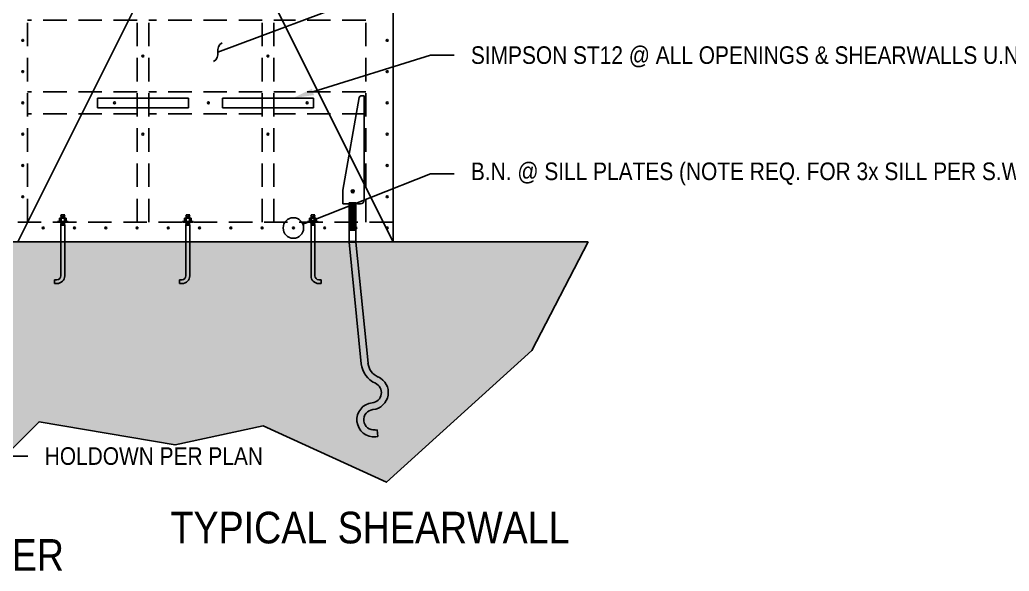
# Model space of a CAD drawing. Header units: inches. Extents: x -16404 to 14624, y -1591 to 16152.
# Drawn here: x -8885.6 to -8759, y 2951.7 to 3022.3 of the extents above; entities that cross this region are included whole.
import ezdxf
from ezdxf import colors
from ezdxf.entities.mleader import LeaderData, LeaderLine
from ezdxf.math import Vec2, Vec3

# ---------------------------------------------------------------- set-up
doc = ezdxf.new("R2010")
doc.units = ezdxf.units.IN
doc.header["$LTSCALE"] = 24
doc.header["$MEASUREMENT"] = 0
doc.linetypes.add('HIDDEN2', pattern=[0.1875, 0.125, -0.0625])
doc.layers.get('0').update_dxf_attribs({"linetype": 'CONTINUOUS'})
doc.layers.add('NON-PLOT', color=253, linetype='CONTINUOUS', plot=False)
for name, color, linetype in [('S-ANNO-NOTE', 4, 'CONTINUOUS'), ('S-CONC', 4, 'CONTINUOUS'), ('S-SIMPSON', 2, 'CONTINUOUS'), ('S-STEEL', 4, 'CONTINUOUS'), ('S-WOOD', 3, 'CONTINUOUS')]:
    doc.layers.add(name, color=color, linetype=linetype)
doc.layers.add('S-HATCH2', color=2, linetype='CONTINUOUS', transparency=0.5)
doc.styles.add('Arial', font='arial.ttf', dxfattribs={"width": 0.85})

# ---------------------------------------------------------------- blocks, each defined once
blk = doc.blocks.new('sstb28-f')
for p, q in [((-3.42, 28.18), (-3.42, 29.93)), ((-3.42, 29.93), (-2.54, 29.93)), ((-3.32, 29.8), (-2.65, 29.91)), ((-3.32, 29.68), (-2.65, 29.78)), ((-3.32, 29.55), (-2.65, 29.66)), ((-3.32, 29.43), (-2.65, 29.53)), ((-3.32, 29.3), (-2.65, 29.41)), ((-3.32, 29.18), (-2.65, 29.28)), ((-3.32, 29.05), (-2.65, 29.16)), ((-2.54, 28.42), (-2.54, 29.93)), ((-3.42, 24.97), (-3.42, 28.18)), ((-3.42, 28.06), (-3.42, 28.17)), ((-3.42, 27.93), (-3.42, 28.04)), ((-3.42, 27.81), (-3.42, 27.92)), ((-3.32, 28.93), (-2.65, 29.03)), ((-3.32, 28.8), (-2.65, 28.91)), ((-3.32, 28.68), (-2.65, 28.78)), ((-3.32, 28.55), (-2.65, 28.66)), ((-3.32, 28.43), (-2.65, 28.53)), ((-3.32, 28.31), (-2.65, 28.41)), ((-3.32, 28.18), (-2.65, 28.28)), ((-3.32, 28.06), (-2.65, 28.16)), ((-3.32, 27.93), (-2.65, 28.03)), ((-3.32, 27.81), (-2.65, 27.91)), ((-2.54, 24.97), (-2.54, 28.42)), ((-2.54, 28.3), (-2.54, 28.41)), ((-2.54, 28.17), (-2.54, 28.28)), ((-2.54, 28.05), (-2.54, 28.16)), ((-2.54, 27.92), (-2.54, 28.03)), ((-2.54, 27.8), (-2.54, 27.91)), ((-3.42, 27.68), (-3.42, 27.79)), ((-3.42, 27.56), (-3.42, 27.67)), ((-3.42, 27.43), (-3.42, 27.54)), ((-3.42, 27.31), (-3.42, 27.42)), ((-3.42, 27.18), (-3.42, 27.29)), ((-3.42, 27.06), (-3.42, 27.17)), ((-3.42, 26.93), (-3.42, 27.04)), ((-3.42, 26.81), (-3.42, 26.92)), ((-3.42, 26.68), (-3.42, 26.79)), ((-3.42, 26.56), (-3.42, 26.67)), ((-3.32, 27.68), (-2.65, 27.78)), ((-3.32, 27.56), (-2.65, 27.66)), ((-3.32, 27.43), (-2.65, 27.53)), ((-3.32, 27.31), (-2.65, 27.41)), ((-3.32, 27.18), (-2.65, 27.28)), ((-3.32, 27.06), (-2.65, 27.16)), ((-3.32, 26.93), (-2.65, 27.03)), ((-3.32, 26.81), (-2.65, 26.91)), ((-3.32, 26.68), (-2.65, 26.78)), ((-3.32, 26.56), (-2.65, 26.66)), ((-2.54, 27.67), (-2.54, 27.78)), ((-2.54, 27.55), (-2.54, 27.66)), ((-2.54, 27.42), (-2.54, 27.53)), ((-2.54, 27.3), (-2.54, 27.41)), ((-2.54, 27.17), (-2.54, 27.28)), ((-2.54, 27.05), (-2.54, 27.16)), ((-2.54, 26.92), (-2.54, 27.03)), ((-2.54, 26.8), (-2.54, 26.91)), ((-2.54, 26.67), (-2.54, 26.78)), ((-2.54, 26.55), (-2.54, 26.66)), ((-3.42, 26.43), (-3.42, 26.54)), ((-2.54, 26.43), (-3.42, 26.43)), ((-3.42, 26.31), (-3.42, 26.42)), ((-3.32, 26.43), (-2.65, 26.53)), ((-2.54, 26.42), (-2.54, 26.53)), ((-2.54, 26.3), (-2.54, 26.41)), ((-3.42, 24.97), (-3.39, 24.97)), ((-3.42, 24.9), (-1.86, 9.35)), ((-3.42, 24.9), (-2.54, 24.9)), ((-3.42, 24.9), (-3.39, 24.9)), ((-3.39, 24.97), (-2.54, 24.97)), ((-3.37, 24.93), (-2.6, 24.93)), ((-2.54, 24.9), (-0.99, 9.42)), ((-0.09, 0.87), (0.16, 0.9)), ((0, 0), (0.25, 0.03)), ((0.16, 0.9), (0.25, 0.03))]:
    blk.add_line(p, q)
for centre, radius, start, end in [((-3.3, 29.81), 0.125, 98.5972, 180), ((-3.3, 29.68), 0.125, 98.5972, 180), ((-3.3, 29.56), 0.125, 98.5972, 180), ((-3.3, 29.43), 0.125, 98.5972, 180), ((-3.3, 29.31), 0.125, 98.5972, 180), ((-3.3, 29.18), 0.125, 98.5972, 180), ((-3.3, 29.06), 0.125, 98.5972, 180), ((-2.67, 30.03), 0.125, 278.5972, 308.7676), ((-2.67, 29.9), 0.125, 278.5972, 0), ((-2.67, 29.78), 0.125, 278.5972, 0), ((-2.67, 29.65), 0.125, 278.5972, 0), ((-2.67, 29.53), 0.125, 278.5972, 0), ((-2.67, 29.4), 0.125, 278.5972, 0), ((-2.67, 29.28), 0.125, 278.5972, 0), ((-2.67, 29.15), 0.125, 278.5972, 0), ((-3.3, 28.93), 0.125, 98.5972, 180), ((-3.3, 28.81), 0.125, 98.5972, 180), ((-3.3, 28.68), 0.125, 98.5972, 180), ((-3.3, 28.56), 0.125, 98.5972, 180), ((-3.3, 28.43), 0.125, 98.5972, 180), ((-3.3, 28.31), 0.125, 98.5972, 180), ((-3.3, 28.18), 0.125, 98.5972, 180), ((-3.3, 28.06), 0.125, 98.5972, 180), ((-3.3, 27.93), 0.125, 98.5972, 180), ((-3.3, 27.81), 0.125, 98.5972, 180), ((-2.67, 29.03), 0.125, 278.5972, 0), ((-2.67, 28.9), 0.125, 278.5972, 0), ((-2.67, 28.78), 0.125, 278.5972, 0), ((-2.67, 28.66), 0.125, 278.5972, 0), ((-2.67, 28.53), 0.125, 278.5972, 0), ((-2.67, 28.41), 0.125, 278.5972, 0), ((-2.67, 28.28), 0.125, 278.5972, 0), ((-2.67, 28.16), 0.125, 278.5972, 0), ((-2.67, 28.03), 0.125, 278.5972, 0), ((-2.67, 27.91), 0.125, 278.5972, 0), ((-3.3, 27.68), 0.125, 98.5972, 180), ((-3.3, 27.56), 0.125, 98.5972, 180), ((-3.3, 27.43), 0.125, 98.5972, 180), ((-3.3, 27.31), 0.125, 98.5972, 180), ((-3.3, 27.18), 0.125, 98.5972, 180), ((-3.3, 27.06), 0.125, 98.5972, 180), ((-3.3, 26.93), 0.125, 98.5972, 180), ((-3.3, 26.81), 0.125, 98.5972, 180), ((-3.3, 26.68), 0.125, 98.5972, 180), ((-3.3, 26.56), 0.125, 98.5972, 180), ((-2.67, 27.78), 0.125, 278.5972, 0), ((-2.67, 27.66), 0.125, 278.5972, 0), ((-2.67, 27.53), 0.125, 278.5972, 0), ((-2.67, 27.41), 0.125, 278.5972, 0), ((-2.67, 27.28), 0.125, 278.5972, 0), ((-2.67, 27.16), 0.125, 278.5972, 0), ((-2.67, 27.03), 0.125, 278.5972, 0), ((-2.67, 26.91), 0.125, 278.5972, 0), ((-2.67, 26.78), 0.125, 278.5972, 0), ((-2.67, 26.66), 0.125, 278.5972, 0), ((-3.3, 26.43), 0.125, 98.5972, 180), ((-3.42, 24.93), 0.0312, 0, 90), ((-3.42, 24.93), 0.0312, 276.4445, 0.362), ((-2.54, 24.93), 0.0312, 90, 180), ((-2.54, 24.93), 0.0306, 178.6424, 275.1514), ((1.19, 9.65), 3.06, 185.7306, 245.9609), ((1.18, 9.65), 2.19, 186, 246), ((-0.59, 5.66), 2.19, 276, 66), ((-0.59, 5.66), 1.31, 276, 65.9609), ((-0.23, 2.18), 2.19, 96, 276), ((-0.23, 2.18), 1.31, 96, 276)]:
    blk.add_arc(centre, radius, start, end)
blk = doc.blocks.new('phd6-r')
for p, q in [((2.09, 13.61), (0, 1.75)), ((2.75, 13.81), (2.33, 13.81)), ((2.75, 13.81), (2.75, 0.47)), ((0, 0), (0, 1.75)), ((0.81, 0), (0, 0)), ((0.82, 0), (0.81, 0)), ((0.99, 0.05), (0.99, 0.05)), ((1.47, 0.08), (1.28, 0.08)), ((1.57, 0.07), (1.57, 0.07)), ((1.67, 0.06), (1.67, 0.06)), ((2.27, 0), (1.94, 0))]:
    blk.add_line(p, q)
for points in [[(0.82, 0), (0.86, 0.01), (0.92, 0.03), (0.99, 0.05), (1.08, 0.06), (1.18, 0.07), (1.28, 0.08)], [(1.47, 0.08), (1.57, 0.07), (1.67, 0.06), (1.76, 0.05), (1.83, 0.03), (1.89, 0.01), (1.93, 0), (1.94, 0)]]:
    blk.add_lwpolyline(points)
for centre, radius in [((1.28, 1.6), 0.186), ((1.27, 1.6), 0.0312)]:
    blk.add_circle(centre, radius)
for centre, radius, start, end in [((2.33, 13.56), 0.25, 90, 170.009), ((2.27, 0.47), 0.475, 270, 0)]:
    blk.add_arc(centre, radius, start, end)
blk = doc.blocks.new('_DotBlank')
at = {"color": 0, "lineweight": -2}
blk.add_line((-0.5, 0), (-1, 0), dxfattribs=at)
blk.add_circle((0, 0), 0.5, dxfattribs=at)
blk = doc.blocks.new('_Integral')
at = {"color": 0, "linetype": 'ByBlock', "lineweight": -2}
for centre, start, end in [((0.445, -0.091), 102, 168), ((-0.445, 0.091), 282, 348)]:
    blk.add_arc(centre, 0.454, start, end, dxfattribs=at)

msp = doc.modelspace()

# ---------------------------------------------------------------- hatches: boundary and pattern name
at = {"layer": 'S-HATCH2'}
h = msp.add_hatch(dxfattribs=at)
h.set_pattern_fill('AR-CONC', color=256, scale=1.5, style=0)
h.set_pattern_definition([(50, (-14926.962, 450.881), (10.758903, -0.941282), [1.125, -12.375]), (355, (-14926.962, 450.881), (-2.08127, 11.282882), [0.9, -9.9]), (100.45144, (-14926.066, 450.802), (8.677633, 10.3416), [0.956103, -10.517132]), (46.1842, (-14926.962, 453.881), (16.00862, -2.48279), [1.6875, -18.5625]), (96.63564, (-14925.628, 453.674), (14.01993, 14.61178), [1.434155, -15.775706]), (351.18416, (-14926.962, 453.88), (14.01993, 14.61178), [1.35, -14.85]), (21, (-14925.462, 453.131), (8.953606, -6.039283), [1.125, -12.375]), (326, (-14925.462, 453.131), (3.64973, 10.87725), [0.9, -9.9]), (71.45144, (-14924.716, 452.627), (12.603336, 4.837967), [0.956103, -10.517132]), (37.5, (-14926.9624, 450.8807), (0.1823978, 4.9934078), [0, -9.78, 0, -10.05, 0, -9.9375]), (7.5, (-14926.9624, 450.881), (3.946043, 5.9161757), [0, -5.73, 0, -9.555, 0, -3.7875]), (327.5, (-14930.3074, 450.8807), (8.0073365, -0.338323), [0, -3.75, 0, -11.7, 0, -15.525]), (317.5, (-14931.8074, 450.881), (8.7477925, 1.501575), [0, -4.875, 0, -7.77, 0, -11.025])])
h.paths.add_polyline_path([(-9120.56229, 2993.89113), (-9114.93405, 2973.73965), (-9102.60882, 2963.53791), (-9083.36065, 2972.40114), (-9068.68377, 2972.37467), (-9058.82903, 2964.91884), (-9039.90554, 2972.77842), (-9022.93795, 2965.09759), (-9008.08171, 2965.16888), (-8995.177, 2969.41411), (-8977.86273, 2965.56919), (-8955.73893, 2971.33657), (-8940.98106, 2962.04126), (-8910.10882, 2958.03593), (-8891.99252, 2962.07399), (-8883.11518, 2970.85596), (-8865.72829, 2967.89763), (-8854.44111, 2970.33276), (-8838.67527, 2963.11514), (-8820.11047, 2979.98765), (-8812.86746, 2993.89113)])

# ---------------------------------------------------------------- linework, layer by layer
at = {"layer": 'NON-PLOT', "transparency": 33554495}
msp.add_lwpolyline([(-8812.86746, 2993.89113), (-8820.11047, 2979.98765), (-8838.67527, 2963.11514), (-8854.44111, 2970.33276), (-8865.72829, 2967.89763), (-8883.11518, 2970.85596), (-8891.99252, 2962.07399), (-8910.10882, 2958.03593), (-8940.98106, 2962.04126), (-8955.73893, 2971.33657), (-8977.86273, 2965.56919), (-8995.177, 2969.41411), (-9008.08171, 2965.16888), (-9022.93795, 2965.09759), (-9039.90554, 2972.77842), (-9058.82903, 2964.91884), (-9068.68377, 2972.37467), (-9083.36065, 2972.40114), (-9102.60882, 2963.53791), (-9114.93405, 2973.73965), (-9120.56229, 2993.89113)], dxfattribs=at)
at = {"layer": 'S-CONC'}
msp.add_line((-9120.56229, 2993.89113), (-8812.86746, 2993.89113), dxfattribs=at)
at = {"layer": 'S-STEEL'}
for p, q in [((-8875.65241, 3012.26613), (-8864.02742, 3012.26613)), ((-8875.65241, 3012.26613), (-8875.65241, 3011.01613)), ((-8864.02742, 3012.26613), (-8864.02742, 3011.01613)), ((-8859.65242, 3012.26613), (-8848.02742, 3012.26613)), ((-8859.65242, 3012.26613), (-8859.65242, 3011.01613)), ((-8848.02742, 3012.26613), (-8848.02742, 3011.01613)), ((-8875.65241, 3011.01613), (-8864.02742, 3011.01613)), ((-8859.65242, 3011.01613), (-8848.02742, 3011.01613)), ((-8880.5227, 2996.88684), (-8880.5227, 2996.47621)), ((-8879.76531, 2996.909), (-8880.4145, 2996.909)), ((-8880.27833, 2997.26262), (-8880.34164, 2997.15462)), ((-8880.34164, 2997.15462), (-8880.27833, 2997.04662)), ((-8880.27833, 2997.04662), (-8880.34164, 2996.93862)), ((-8880.34164, 2996.93862), (-8880.32428, 2996.909)), ((-8880.3063, 2996.88684), (-8880.3063, 2996.47621)), ((-8879.84259, 2997.30731), (-8880.30453, 2997.30731)), ((-8880.30453, 2997.30731), (-8880.27833, 2997.26262)), ((-8880.27833, 2997.26262), (-8880.16933, 2997.30731)), ((-8880.27833, 2997.04662), (-8879.90591, 2997.19931)), ((-8880.08714, 2996.909), (-8879.90591, 2996.98331)), ((-8879.84259, 2997.30731), (-8879.90591, 2997.19931)), ((-8879.90591, 2997.19931), (-8879.84259, 2997.09131)), ((-8879.87239, 2997.03917), (-8879.90591, 2996.98331)), ((-8879.90591, 2996.98331), (-8879.86235, 2996.909)), ((-8879.87351, 2996.88684), (-8879.87351, 2996.47621)), ((-8879.84259, 2997.09131), (-8879.87239, 2997.03917)), ((-8879.65711, 2996.88684), (-8879.65711, 2996.47621)), ((-8864.52271, 2996.88684), (-8864.52271, 2996.47621)), ((-8863.76531, 2996.909), (-8864.41451, 2996.909)), ((-8864.27833, 2997.26262), (-8864.34164, 2997.15462)), ((-8864.34164, 2997.15462), (-8864.27833, 2997.04662)), ((-8864.27833, 2997.04662), (-8864.34164, 2996.93862)), ((-8864.34164, 2996.93862), (-8864.32428, 2996.909)), ((-8864.30631, 2996.88684), (-8864.30631, 2996.47621)), ((-8863.8426, 2997.30731), (-8864.30453, 2997.30731)), ((-8864.30453, 2997.30731), (-8864.27833, 2997.26262)), ((-8864.27833, 2997.26262), (-8864.16933, 2997.30731)), ((-8864.27833, 2997.04662), (-8863.90591, 2997.19931)), ((-8864.08714, 2996.909), (-8863.90591, 2996.98331)), ((-8863.8426, 2997.30731), (-8863.90591, 2997.19931)), ((-8863.90591, 2997.19931), (-8863.8426, 2997.09131)), ((-8863.87239, 2997.03917), (-8863.90591, 2996.98331)), ((-8863.90591, 2996.98331), (-8863.86235, 2996.909)), ((-8863.87351, 2996.88684), (-8863.87351, 2996.47621)), ((-8863.8426, 2997.09131), (-8863.87239, 2997.03917)), ((-8863.65711, 2996.88684), (-8863.65711, 2996.47621)), ((-8848.52271, 2996.88684), (-8848.52271, 2996.47621)), ((-8847.76532, 2996.909), (-8848.41451, 2996.909)), ((-8848.27834, 2997.26262), (-8848.34165, 2997.15462)), ((-8848.34165, 2997.15462), (-8848.27834, 2997.04662)), ((-8848.27834, 2997.04662), (-8848.34165, 2996.93862)), ((-8848.34165, 2996.93862), (-8848.32429, 2996.909)), ((-8848.30631, 2996.88684), (-8848.30631, 2996.47621)), ((-8848.30453, 2997.30731), (-8848.27834, 2997.26262)), ((-8847.8426, 2997.30731), (-8848.30453, 2997.30731)), ((-8848.27834, 2997.26262), (-8848.16933, 2997.30731)), ((-8848.27834, 2997.04662), (-8847.90591, 2997.19931)), ((-8848.08714, 2996.909), (-8847.90591, 2996.98331)), ((-8847.8426, 2997.30731), (-8847.90591, 2997.19931)), ((-8847.90591, 2997.19931), (-8847.8426, 2997.09131)), ((-8847.8724, 2997.03917), (-8847.90591, 2996.98331)), ((-8847.90591, 2996.98331), (-8847.86236, 2996.909)), ((-8847.87352, 2996.88684), (-8847.87352, 2996.47621)), ((-8847.8426, 2997.09131), (-8847.8724, 2997.03917)), ((-8847.65712, 2996.88684), (-8847.65712, 2996.47621)), ((-8880.76505, 2996.47621), (-8879.41476, 2996.47621)), ((-8880.76505, 2996.39113), (-8880.76505, 2996.47621)), ((-8880.76505, 2996.39113), (-8879.41476, 2996.39113)), ((-8880.28256, 2996.39113), (-8880.34164, 2996.28688)), ((-8880.34164, 2996.28688), (-8880.27833, 2996.17887)), ((-8880.27833, 2996.17887), (-8880.33722, 2996.07842)), ((-8880.33722, 2996.07842), (-8880.33722, 2989.52332)), ((-8879.84259, 2996.00756), (-8880.33722, 2996.00756)), ((-8880.27833, 2996.17887), (-8879.90591, 2996.33157)), ((-8880.16933, 2996.00756), (-8879.90591, 2996.11556)), ((-8879.87099, 2996.39113), (-8879.90591, 2996.33157)), ((-8879.90591, 2996.33157), (-8879.84259, 2996.22357)), ((-8879.84259, 2996.22357), (-8879.90591, 2996.11556)), ((-8879.90591, 2996.11556), (-8879.84259, 2996.00756)), ((-8879.84259, 2996.00756), (-8879.84259, 2989.52332)), ((-8879.41476, 2996.39113), (-8879.41476, 2996.47621)), ((-8864.76506, 2996.47621), (-8863.41476, 2996.47621)), ((-8864.76506, 2996.39113), (-8864.76506, 2996.47621)), ((-8864.76506, 2996.39113), (-8863.41476, 2996.39113)), ((-8864.28257, 2996.39113), (-8864.34164, 2996.28688)), ((-8864.34164, 2996.28688), (-8864.27833, 2996.17887)), ((-8864.27833, 2996.17887), (-8864.33722, 2996.07842)), ((-8864.33722, 2996.07842), (-8864.33722, 2989.52332)), ((-8863.8426, 2996.00756), (-8864.33722, 2996.00756)), ((-8864.27833, 2996.17887), (-8863.90591, 2996.33157)), ((-8864.16933, 2996.00756), (-8863.90591, 2996.11556)), ((-8863.87099, 2996.39113), (-8863.90591, 2996.33157)), ((-8863.90591, 2996.33157), (-8863.8426, 2996.22357)), ((-8863.8426, 2996.22357), (-8863.90591, 2996.11556)), ((-8863.90591, 2996.11556), (-8863.8426, 2996.00756)), ((-8863.8426, 2996.00756), (-8863.8426, 2989.52332)), ((-8863.41476, 2996.39113), (-8863.41476, 2996.47621)), ((-8848.76506, 2996.39113), (-8848.76506, 2996.47621)), ((-8848.76506, 2996.47621), (-8847.41477, 2996.47621)), ((-8848.76506, 2996.39113), (-8847.41477, 2996.39113)), ((-8848.28257, 2996.39113), (-8848.34165, 2996.28688)), ((-8848.34165, 2996.28688), (-8848.27834, 2996.17887)), ((-8848.27834, 2996.17887), (-8848.33723, 2996.07842)), ((-8848.33723, 2996.07842), (-8848.33723, 2989.52332)), ((-8847.8426, 2996.00756), (-8848.33723, 2996.00756)), ((-8848.27834, 2996.17887), (-8847.90591, 2996.33157)), ((-8848.16933, 2996.00756), (-8847.90591, 2996.11556)), ((-8847.871, 2996.39113), (-8847.90591, 2996.33157)), ((-8847.90591, 2996.33157), (-8847.8426, 2996.22357)), ((-8847.8426, 2996.22357), (-8847.90591, 2996.11556)), ((-8847.90591, 2996.11556), (-8847.8426, 2996.00756)), ((-8847.8426, 2996.00756), (-8847.8426, 2989.52332)), ((-8847.41477, 2996.39113), (-8847.41477, 2996.47621)), ((-8881.16159, 2989.0287), (-8880.83184, 2989.0287)), ((-8881.16159, 2989.0287), (-8881.16159, 2988.53407)), ((-8881.16159, 2988.53407), (-8880.83184, 2988.53407)), ((-8865.16159, 2989.0287), (-8865.16159, 2988.53407)), ((-8865.16159, 2989.0287), (-8864.83184, 2989.0287)), ((-8865.16159, 2988.53407), (-8864.83184, 2988.53407)), ((-8847.01823, 2989.0287), (-8847.34798, 2989.0287)), ((-8847.01823, 2988.53407), (-8847.34798, 2988.53407)), ((-8847.01823, 2989.0287), (-8847.01823, 2988.53407))]:
    msp.add_line(p, q, dxfattribs=at)
for centre, radius, start, end in [((-8880.4145, 2996.63379), 0.27521, 66.8491196, 113.1508804), ((-8880.08991, 2995.84141), 1.06759, 78.3052299, 101.6947701), ((-8879.76531, 2996.63379), 0.27521, 66.8491196, 113.1508804), ((-8864.41451, 2996.63379), 0.27521, 66.8491196, 113.1508804), ((-8864.08991, 2995.84141), 1.06759, 78.3052299, 101.6947701), ((-8863.76531, 2996.63379), 0.27521, 66.8491196, 113.1508804), ((-8848.41451, 2996.63379), 0.27521, 66.8491196, 113.1508804), ((-8848.08991, 2995.84141), 1.06759, 78.3052299, 101.6947701), ((-8847.76532, 2996.63379), 0.27521, 66.8491196, 113.1508804), ((-8880.83184, 2989.52332), 0.98925, 270, 0), ((-8880.83184, 2989.52332), 0.49462, 270, 0), ((-8864.83184, 2989.52332), 0.98925, 270, 0), ((-8864.83184, 2989.52332), 0.49462, 270, 0), ((-8847.34798, 2989.52332), 0.98925, 180, 270), ((-8847.34798, 2989.52332), 0.49462, 180, 270)]:
    msp.add_arc(centre, radius, start, end, dxfattribs=at)
at = {"layer": 'S-WOOD'}
for q in [(-8837.83992, 3156.20349), (-9120.56229, 2993.89113)]:
    msp.add_line((-8837.83992, 2993.89113), q, dxfattribs=at)
at = {"layer": 'S-WOOD', "linetype": 'HIDDEN2'}
for p, q in [((-8884.58992, 2996.39113), (-8884.58992, 3098.89113)), ((-8870.58992, 2996.39113), (-8870.58992, 3098.89113)), ((-8869.08992, 2996.39113), (-8869.08992, 3098.89113)), ((-8854.58992, 2996.39113), (-8854.58992, 3098.89113)), ((-8853.08992, 2996.39113), (-8853.08992, 3098.89113)), ((-8841.33992, 2996.39113), (-8841.33992, 3098.89113)), ((-8870.58992, 3022.22446), (-8884.58992, 3022.22446)), ((-8854.58992, 3022.22446), (-8869.08992, 3022.22446)), ((-8841.33992, 3022.22446), (-8853.08992, 3022.22446)), ((-8870.58992, 3013.05779), (-8884.58992, 3013.05779)), ((-8854.58992, 3013.05779), (-8869.08992, 3013.05779)), ((-8841.33992, 3013.05779), (-8853.08992, 3013.05779)), ((-8870.58992, 3010.22446), (-8884.58992, 3010.22446)), ((-8854.58992, 3010.22446), (-8869.08992, 3010.22446)), ((-8841.33992, 3010.22446), (-8853.08992, 3010.22446)), ((-8837.83992, 2996.39113), (-8904.58992, 2996.39113))]:
    msp.add_line(p, q, dxfattribs=at)
at = {"layer": 'S-WOOD', "color": 1}
for p, q in [((-8885.83992, 3089.89113), (-8837.83992, 2993.89113)), ((-8885.83992, 2993.89113), (-8837.83992, 3089.89113))]:
    msp.add_line(p, q, dxfattribs=at)
for centre in [(-8885.21492, 3019.64113), (-8838.58992, 3019.64113), (-8869.83992, 3017.64113), (-8853.83992, 3017.64113), (-8885.21492, 3015.64113), (-8885.21492, 3015.64113), (-8838.58992, 3015.64113), (-8885.21492, 3011.64113), (-8873.46492, 3011.64113), (-8861.46492, 3011.64113), (-8848.83992, 3011.64113), (-8838.58992, 3011.64113), (-8885.21492, 3007.64113), (-8869.83992, 3007.64113), (-8853.83992, 3007.64113), (-8838.58992, 3007.64113), (-8885.21492, 3003.64113), (-8838.58992, 3003.64113), (-8885.21492, 2999.64113), (-8838.58992, 2999.64113), (-8882.5899, 2995.64113), (-8878.58991, 2995.64113), (-8874.58991, 2995.64113), (-8870.58991, 2995.64113), (-8866.58991, 2995.64113), (-8862.58991, 2995.64113), (-8858.58991, 2995.64113), (-8854.58991, 2995.64113), (-8850.58991, 2995.64113), (-8846.58991, 2995.64113), (-8842.58991, 2995.64113), (-8838.58992, 2995.64113)]:
    msp.add_circle(centre, 0.11946, dxfattribs=at)

# ---------------------------------------------------------------- block references
at = {"layer": 'S-SIMPSON', "color": 2}
msp.add_blockref('sstb28-f', (-8840.05014, 2968.92607), dxfattribs=at)
at = {"layer": 'S-STEEL'}
msp.add_blockref('phd6-r', (-8844.27616, 2998.73228), dxfattribs=at)

# ---------------------------------------------------------------- texts
at = {"layer": 'S-ANNO-NOTE', "color": 6, "char_height": 4.05, "attachment_point": 8, "style": 'Arial'}
for s, insert, width in [('TYPICAL SHEARWALL', (-8840.78594, 2955.23264), 50.9148264), ('TYPICAL SHEARWALL TRANSFER', (-8919.07995, 2951.73264), 78.2787094)]:
    msp.add_mtext(s, dxfattribs=dict(at, insert=insert, width=width))

# ---------------------------------------------------------------- leaders
at = {"layer": 'S-ANNO-NOTE'}
ml = msp.add_multileader_mtext('Standard', dxfattribs=at)
ml.set_content('OPENING PER PLAN', color=4, style='Arial')
ml.set_leader_properties(color=2)
ml.set_arrow_properties(name='INTEGRAL')
ml.build(insert=Vec2(0, 0))
ml.multileader.update_dxf_attribs({"dogleg_length": 0.36, "arrow_head_size": 2.625, "scale": 24})
ctx = ml.context
ctx.base_point, ctx.scale, ctx.char_height, ctx.arrow_head_size, ctx.landing_gap_size, ctx.plane_origin = Vec3(-8830.04371, 3028.31349), 24, 2.25, 2.625, 2.16, Vec3(-8821.63509, 3307.85127)
notes = []
notes.append((ctx, [(1, (1, 1, 0), (-8833.04371, 3028.31349), (1, 0), 3, [(0, [(-8860.25653, 3018.13152)], 0, [])])]))
ctx.mtext.insert, ctx.mtext.width, ctx.mtext.flow_direction = Vec3(-8827.88371, 3029.45767), 44.2128159, 5
ml = msp.add_multileader_mtext('Standard', dxfattribs=at)
ml.set_content('SIMPSON ST12 @ ALL OPENINGS & SHEARWALLS U.N.O.', color=4, style='Arial')
ml.set_leader_properties(color=2)
ml.build(insert=Vec2(0, 0))
ml.multileader.update_dxf_attribs({"dogleg_length": 0.36, "arrow_head_size": 2.625, "scale": 24})
ctx = ml.context
ctx.base_point, ctx.scale, ctx.char_height, ctx.arrow_head_size, ctx.landing_gap_size, ctx.plane_origin = Vec3(-8830.04371, 3017.73306), 24, 2.25, 2.625, 2.16, Vec3(-8820.95825, 3297.94769)
notes.append((ctx, [(1, (1, 1, 0), (-8833.04371, 3017.73306), (1, 0), 3, [(0, [(-8850.59393, 3012.26613)], 0, [])])]))
ctx.mtext.insert, ctx.mtext.width, ctx.mtext.flow_direction = Vec3(-8827.88371, 3018.88415), 44.2128159, 5
ml = msp.add_multileader_mtext('Standard', dxfattribs=at)
ml.set_content('B.N. @ SILL PLATES (NOTE REQ. FOR 3x SILL PER S.W. SCHED)', color=4, style='Arial')
ml.set_leader_properties(color=2)
ml.set_arrow_properties(name='DOTBLANK')
ml.build(insert=Vec2(0, 0))
ml.multileader.update_dxf_attribs({"dogleg_length": 0.36, "arrow_head_size": 2.625, "scale": 24})
ctx = ml.context
ctx.base_point, ctx.scale, ctx.char_height, ctx.arrow_head_size, ctx.landing_gap_size, ctx.plane_origin = Vec3(-8830.04371, 3002.5611), 24, 2.25, 2.625, 2.16, Vec3(-8821.63509, 3282.09888)
notes.append((ctx, [(1, (1, 1, 0), (-8833.04371, 3002.5611), (1, 0), 3, [(0, [(-8850.58991, 2995.64113)], 0, [])])]))
ctx.mtext.insert, ctx.mtext.width, ctx.mtext.flow_direction = Vec3(-8827.88371, 3004.01684), 42.6053837, 5
ml = msp.add_multileader_mtext('Standard', dxfattribs=at)
ml.set_content('{\\C256;HOLDOWN PER PLAN}', color=4, style='Arial')
ml.set_leader_properties(color=2)
ml.build(insert=Vec2(0, 0))
ml.multileader.update_dxf_attribs({"dogleg_length": 0.36, "arrow_head_size": 2.625, "scale": 24})
ctx = ml.context
ctx.base_point, ctx.scale, ctx.char_height, ctx.arrow_head_size, ctx.landing_gap_size, ctx.plane_origin = Vec3(-8884.55385, 2966.46497), 24, 2.25, 2.625, 2.16, Vec3(-8844.19433, 3260.82835)
notes.append((ctx, [(1, (1, 1, 0), (-8887.55385, 2966.46497), (1, 0), 3, [(1, [(-8899.44954, 2983.0794), (-8941.9496, 2984.92928)], 0, [])])]))
ctx.mtext.insert, ctx.mtext.width, ctx.mtext.flow_direction = Vec3(-8882.39385, 2967.58997), 24.1980443, 5
ml = msp.add_multileader_mtext('Standard', dxfattribs=at)
ml.set_content('{\\C256;HOLDOWN PER PLAN, TYP}', color=4, style='Arial')
ml.set_leader_properties(color=2)
ml.build(insert=Vec2(0, 0))
ml.multileader.update_dxf_attribs({"dogleg_length": 0.36, "arrow_head_size": 2.625, "scale": 24})
ctx = ml.context
ctx.base_point, ctx.scale, ctx.char_height, ctx.arrow_head_size, ctx.landing_gap_size, ctx.plane_origin = Vec3(-9086.98605, 2966.26147), 24, 2.25, 2.625, 2.16, Vec3(-9074.38768, 3257.86062)
notes.append((ctx, [(1, (1, 1, 0), (-9089.98605, 2966.26147), (1, 0), 3, [(0, [(-9101.41613, 2983.41234)], 0, [])])]))
ctx.mtext.insert, ctx.mtext.width, ctx.mtext.flow_direction = Vec3(-9084.82605, 2967.60902), 24.1980443, 5
ml = msp.add_multileader_mtext('Standard', dxfattribs=at)
ml.set_content('{\\C256;HOLDOWNS IF INDICATED ON PLANS}', color=4, style='Arial')
ml.set_leader_properties(color=2)
ml.build(insert=Vec2(0, 0))
ml.multileader.update_dxf_attribs({"dogleg_length": 0.36, "arrow_head_size": 2.625, "scale": 24})
ctx = ml.context
ctx.base_point, ctx.scale, ctx.char_height, ctx.arrow_head_size, ctx.landing_gap_size, ctx.plane_origin = Vec3(-8629.62721, 2965.17789), 24, 2.25, 2.625, 2.16, Vec3(-8561.93328, 3260.8643)
ctx.text_align_type = 1
notes.append((ctx, [(1, (1, 1, 0), (-8632.62721, 2965.17789), (1, 0), 3, [(0, [(-8585.40558, 2982.07883)], 0, []), (2, [(-8620.1618, 2980.74047), (-8657.40596, 2982.13132)], 0, [])])]))
ctx.mtext.insert, ctx.mtext.width, ctx.mtext.alignment, ctx.mtext.flow_direction = Vec3(-8613.33545, 2966.32208), 29.4027233, 2, 5
ml = msp.add_multileader_mtext('Standard', dxfattribs=at)
ml.set_content('{\\C256;HOLDOWN PER PLAN}', color=4, style='Arial')
ml.set_leader_properties(color=2)
ml.build(insert=Vec2(0, 0))
ml.multileader.update_dxf_attribs({"dogleg_length": 0.36, "arrow_head_size": 2.625, "scale": 24})
ctx = ml.context
ctx.base_point, ctx.scale, ctx.char_height, ctx.arrow_head_size, ctx.landing_gap_size, ctx.plane_origin = Vec3(-8534.43364, 2964.36863), 24, 2.25, 2.625, 2.16, Vec3(-8466.73971, 3260.05504)
ctx.text_align_type = 1
notes.append((ctx, [(1, (1, 1, 0), (-8537.43364, 2964.36863), (1, 0), 3, [(0, [(-8500.53986, 2979.63756)], 0, []), (2, [(-8544.52479, 2979.55195)], 0, [])])]))
ctx.mtext.insert, ctx.mtext.width, ctx.mtext.alignment, ctx.mtext.flow_direction = Vec3(-8518.53521, 2965.51282), 29.4027233, 2, 5
for ctx, leaders in notes:
    for number, flags, end, landing, length, lines in leaders:
        leader = LeaderData()
        leader.index, (leader.has_last_leader_line, leader.has_dogleg_vector, leader.attachment_direction) = number, flags
        leader.last_leader_point, leader.dogleg_vector, leader.dogleg_length = Vec3(end), Vec3(landing), length
        for number, points, colour, breaks in lines:
            line = LeaderLine()
            line.index, line.vertices, line.color, line.breaks = number, Vec3.list(points), colors.encode_raw_color(colour), breaks
            leader.lines.append(line)
        ctx.leaders.append(leader)

doc.saveas('drawing.dxf')
